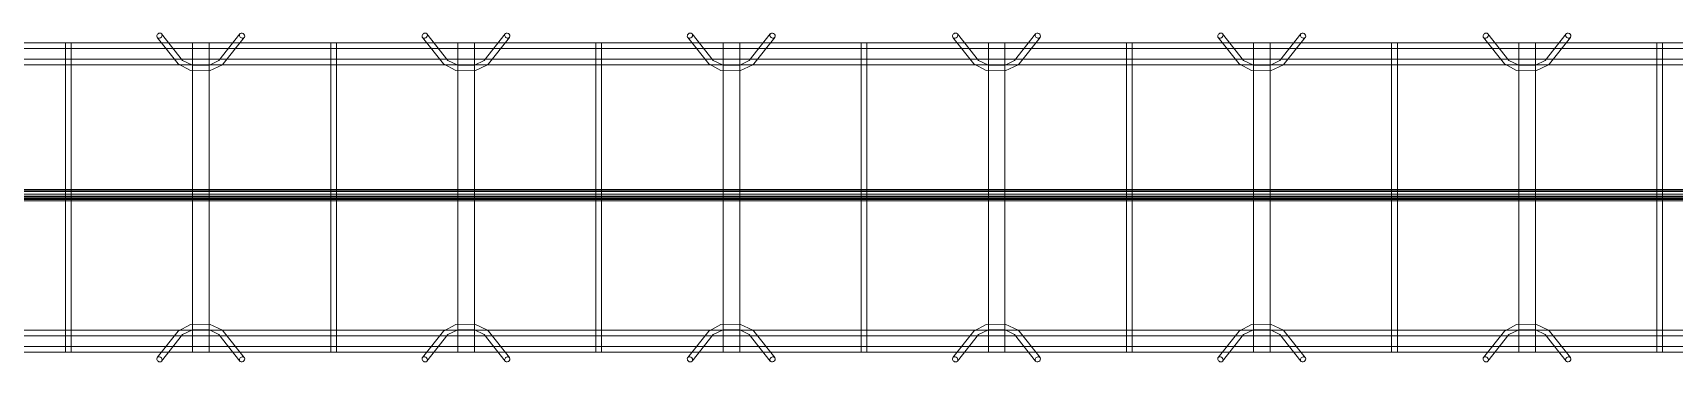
# Model space of a CAD drawing. Header units: inches. Extents: x -19229 to -222, y -6301 to 12387.
# Drawn here: x -3088.6 to -3014.3, y 11954.6 to 11969.5 of the extents above; entities that cross this region are included whole.
import ezdxf

# ---------------------------------------------------------------- set-up
doc = ezdxf.new("R2010")
doc.units = ezdxf.units.IN
doc.header["$MEASUREMENT"] = 0
doc.layers.add('A-GENM', color=13, linetype='Continuous', lineweight=9)
doc.layers.add('S-BEAM', color=12, linetype='Continuous', lineweight=9)

# ---------------------------------------------------------------- blocks, each defined once
blk = doc.blocks.new('Dowel bar assembly - Dowel bar assembly-674226-SLAB ON GROUND JOINTS')
at = {"layer": 'S-BEAM'}
for p, q in [((64.024, 2.232), (64.973, 1.033)), ((65.175, 1.192), (64.225, 2.392)), ((67.761, 2.392), (66.811, 1.192)), ((67.013, 1.033), (67.962, 2.232)), ((76.024, 2.232), (76.973, 1.033)), ((77.175, 1.192), (76.225, 2.392)), ((79.761, 2.392), (78.811, 1.192)), ((79.013, 1.033), (79.962, 2.232)), ((88.024, 2.232), (88.973, 1.033)), ((89.175, 1.192), (88.225, 2.392)), ((91.761, 2.392), (90.811, 1.192)), ((91.013, 1.033), (91.962, 2.232)), ((100.024, 2.232), (100.973, 1.033)), ((101.175, 1.192), (100.225, 2.392)), ((103.761, 2.392), (102.811, 1.192)), ((103.013, 1.033), (103.962, 2.232)), ((112.024, 2.232), (112.973, 1.033)), ((113.175, 1.192), (112.225, 2.392)), ((115.761, 2.392), (114.811, 1.192)), ((115.013, 1.033), (115.962, 2.232)), ((124.024, 2.232), (124.973, 1.033)), ((125.175, 1.192), (124.225, 2.392)), ((127.761, 2.392), (126.811, 1.192)), ((127.013, 1.033), (127.962, 2.232)), ((148.75, 1.979), (0, 1.979)), ((0, 1.722), (148.75, 1.722)), ((59.871, 1.99), (59.871, -12.01)), ((60.129, 1.99), (59.871, 1.99)), ((59.871, 1.99), (60.129, 1.99)), ((60.129, -12.01), (60.129, 1.99)), ((65.625, 1.99), (65.625, -12.01)), ((66.375, 1.99), (65.625, 1.99)), ((65.625, 1.99), (66.375, 1.99)), ((66.375, -12.01), (66.375, 1.99)), ((71.871, 1.99), (71.871, -12.01)), ((72.129, 1.99), (71.871, 1.99)), ((71.871, 1.99), (72.129, 1.99)), ((72.129, -12.01), (72.129, 1.99)), ((77.625, 1.99), (77.625, -12.01)), ((78.375, 1.99), (77.625, 1.99)), ((77.625, 1.99), (78.375, 1.99)), ((78.375, -12.01), (78.375, 1.99)), ((83.871, 1.99), (83.871, -12.01)), ((84.129, 1.99), (83.871, 1.99)), ((83.871, 1.99), (84.129, 1.99)), ((84.129, -12.01), (84.129, 1.99)), ((89.625, 1.99), (89.625, -12.01)), ((90.375, 1.99), (89.625, 1.99)), ((89.625, 1.99), (90.375, 1.99)), ((90.375, -12.01), (90.375, 1.99)), ((95.871, 1.99), (95.871, -12.01)), ((96.129, 1.99), (95.871, 1.99)), ((95.871, 1.99), (96.129, 1.99)), ((96.129, -12.01), (96.129, 1.99)), ((101.625, 1.99), (101.625, -12.01)), ((102.375, 1.99), (101.625, 1.99)), ((101.625, 1.99), (102.375, 1.99)), ((102.375, -12.01), (102.375, 1.99)), ((107.871, 1.99), (107.871, -12.01)), ((108.129, 1.99), (107.871, 1.99)), ((107.871, 1.99), (108.129, 1.99)), ((108.129, -12.01), (108.129, 1.99)), ((113.625, 1.99), (113.625, -12.01)), ((114.375, 1.99), (113.625, 1.99)), ((113.625, 1.99), (114.375, 1.99)), ((114.375, -12.01), (114.375, 1.99)), ((119.871, 1.99), (119.871, -12.01)), ((120.129, 1.99), (119.871, 1.99)), ((119.871, 1.99), (120.129, 1.99)), ((120.129, -12.01), (120.129, 1.99)), ((125.625, 1.99), (125.625, -12.01)), ((126.375, 1.99), (125.625, 1.99)), ((125.625, 1.99), (126.375, 1.99)), ((126.375, -12.01), (126.375, 1.99)), ((131.871, 1.99), (131.871, -12.01)), ((132.129, 1.99), (131.871, 1.99)), ((131.871, 1.99), (132.129, 1.99)), ((132.129, -12.01), (132.129, 1.99)), ((148.75, 1.246), (0, 1.246)), ((0, 0.988), (148.75, 0.988)), ((148.75, -11.015), (0, -11.015)), ((64.973, -11.053), (64.024, -12.253)), ((67.962, -12.253), (67.013, -11.053)), ((76.973, -11.053), (76.024, -12.253)), ((79.962, -12.253), (79.013, -11.053)), ((88.973, -11.053), (88.024, -12.253)), ((91.962, -12.253), (91.013, -11.053)), ((100.973, -11.053), (100.024, -12.253)), ((103.962, -12.253), (103.013, -11.053)), ((112.973, -11.053), (112.024, -12.253)), ((115.962, -12.253), (115.013, -11.053)), ((124.973, -11.053), (124.024, -12.253)), ((127.962, -12.253), (127.013, -11.053)), ((0, -11.273), (148.75, -11.273)), ((148.75, -11.742), (0, -11.742)), ((64.225, -12.412), (65.175, -11.213)), ((66.811, -11.213), (67.761, -12.412)), ((76.225, -12.412), (77.175, -11.213)), ((78.811, -11.213), (79.761, -12.412)), ((88.225, -12.412), (89.175, -11.213)), ((90.811, -11.213), (91.761, -12.412)), ((100.225, -12.412), (101.175, -11.213)), ((102.811, -11.213), (103.761, -12.412)), ((112.225, -12.412), (113.175, -11.213)), ((114.811, -11.213), (115.761, -12.412)), ((124.225, -12.412), (125.175, -11.213)), ((126.811, -11.213), (127.761, -12.412)), ((0, -12), (148.75, -12)), ((60.129, -12.01), (59.871, -12.01)), ((59.871, -12.01), (60.129, -12.01)), ((66.375, -12.01), (65.625, -12.01)), ((65.625, -12.01), (66.375, -12.01)), ((72.129, -12.01), (71.871, -12.01)), ((71.871, -12.01), (72.129, -12.01)), ((78.375, -12.01), (77.625, -12.01)), ((77.625, -12.01), (78.375, -12.01)), ((84.129, -12.01), (83.871, -12.01)), ((83.871, -12.01), (84.129, -12.01)), ((90.375, -12.01), (89.625, -12.01)), ((89.625, -12.01), (90.375, -12.01)), ((96.129, -12.01), (95.871, -12.01)), ((95.871, -12.01), (96.129, -12.01)), ((102.375, -12.01), (101.625, -12.01)), ((101.625, -12.01), (102.375, -12.01)), ((108.129, -12.01), (107.871, -12.01)), ((107.871, -12.01), (108.129, -12.01)), ((114.375, -12.01), (113.625, -12.01)), ((113.625, -12.01), (114.375, -12.01)), ((120.129, -12.01), (119.871, -12.01)), ((119.871, -12.01), (120.129, -12.01)), ((126.375, -12.01), (125.625, -12.01)), ((125.625, -12.01), (126.375, -12.01)), ((132.129, -12.01), (131.871, -12.01)), ((131.871, -12.01), (132.129, -12.01))]:
    blk.add_line(p, q, dxfattribs=at)
at = {"layer": 'S-BEAM', "flags": 128}
for points in [[(64.973, 1.033), (65.526, 0.731), (66.387, 0.715), (66.972, 0.987), (67.013, 1.033)], [(65.175, 1.192), (65.625, 0.972), (66.382, 0.977), (66.811, 1.192)], [(76.973, 1.033), (77.526, 0.731), (78.387, 0.715), (78.972, 0.987), (79.013, 1.033)], [(77.175, 1.192), (77.625, 0.972), (78.382, 0.977), (78.811, 1.192)], [(88.973, 1.033), (89.526, 0.731), (90.387, 0.715), (90.972, 0.987), (91.013, 1.033)], [(89.175, 1.192), (89.625, 0.972), (90.382, 0.977), (90.811, 1.192)], [(100.973, 1.033), (101.526, 0.731), (102.387, 0.715), (102.972, 0.987), (103.013, 1.033)], [(101.175, 1.192), (101.625, 0.972), (102.382, 0.977), (102.811, 1.192)], [(112.973, 1.033), (113.526, 0.731), (114.387, 0.715), (114.972, 0.987), (115.013, 1.033)], [(113.175, 1.192), (113.625, 0.972), (114.382, 0.977), (114.811, 1.192)], [(124.973, 1.033), (125.526, 0.731), (126.387, 0.715), (126.972, 0.987), (127.013, 1.033)], [(125.175, 1.192), (125.625, 0.972), (126.382, 0.977), (126.811, 1.192)], [(64.973, -11.053), (65.526, -10.751), (66.387, -10.736), (66.972, -11.007), (67.013, -11.053)], [(65.175, -11.213), (65.625, -10.993), (66.382, -10.997), (66.811, -11.213)], [(76.973, -11.053), (77.526, -10.751), (78.387, -10.736), (78.972, -11.007), (79.013, -11.053)], [(77.175, -11.213), (77.625, -10.993), (78.382, -10.997), (78.811, -11.213)], [(88.973, -11.053), (89.526, -10.751), (90.387, -10.736), (90.972, -11.007), (91.013, -11.053)], [(89.175, -11.213), (89.625, -10.993), (90.382, -10.997), (90.811, -11.213)], [(100.973, -11.053), (101.526, -10.751), (102.387, -10.736), (102.972, -11.007), (103.013, -11.053)], [(101.175, -11.213), (101.625, -10.993), (102.382, -10.997), (102.811, -11.213)], [(112.973, -11.053), (113.526, -10.751), (114.387, -10.736), (114.972, -11.007), (115.013, -11.053)], [(113.175, -11.213), (113.625, -10.993), (114.382, -10.997), (114.811, -11.213)], [(124.973, -11.053), (125.526, -10.751), (126.387, -10.736), (126.972, -11.007), (127.013, -11.053)], [(125.175, -11.213), (125.625, -10.993), (126.382, -10.997), (126.811, -11.213)]]:
    blk.add_lwpolyline(points, dxfattribs=at)
at = {"layer": 'S-BEAM'}
for centre, major_axis, start_param, end_param in [((64.125, 2.312), (0.101, 0.08), 5.709265, 8.850858), ((64.125, 2.312), (0.101, 0.08), 2.567673, 5.709265), ((67.862, 2.312), (-0.101, 0.08), 3.715513, 6.857105), ((67.862, 2.312), (-0.101, 0.08), 0.57392, 3.715513), ((76.125, 2.312), (0.101, 0.08), 5.709265, 8.850858), ((76.125, 2.312), (0.101, 0.08), 2.567673, 5.709265), ((79.862, 2.312), (-0.101, 0.08), 3.715513, 6.857105), ((79.862, 2.312), (-0.101, 0.08), 0.57392, 3.715513), ((88.125, 2.312), (0.101, 0.08), 5.709265, 8.850858), ((88.125, 2.312), (0.101, 0.08), 2.567673, 5.709265), ((91.862, 2.312), (-0.101, 0.08), 3.715513, 6.857105), ((91.862, 2.312), (-0.101, 0.08), 0.57392, 3.715513), ((100.125, 2.312), (0.101, 0.08), 5.709265, 8.850858), ((100.125, 2.312), (0.101, 0.08), 2.567673, 5.709265), ((103.862, 2.312), (-0.101, 0.08), 3.715513, 6.857105), ((103.862, 2.312), (-0.101, 0.08), 0.57392, 3.715513), ((112.125, 2.312), (0.101, 0.08), 5.709265, 8.850858), ((112.125, 2.312), (0.101, 0.08), 2.567673, 5.709265), ((115.862, 2.312), (-0.101, 0.08), 3.715513, 6.857105), ((115.862, 2.312), (-0.101, 0.08), 0.57392, 3.715513), ((124.125, 2.312), (0.101, 0.08), 5.709265, 8.850858), ((124.125, 2.312), (0.101, 0.08), 2.567673, 5.709265), ((127.862, 2.312), (-0.101, 0.08), 3.715513, 6.857105), ((127.862, 2.312), (-0.101, 0.08), 0.57392, 3.715513), ((64.125, -12.332), (-0.101, 0.08), 3.715513, 6.857105), ((64.125, -12.332), (-0.101, 0.08), 0.57392, 3.715513), ((67.862, -12.332), (0.101, 0.08), 5.709265, 8.850858), ((67.862, -12.332), (0.101, 0.08), 2.567673, 5.709265), ((76.125, -12.332), (-0.101, 0.08), 3.715513, 6.857105), ((76.125, -12.332), (-0.101, 0.08), 0.57392, 3.715513), ((79.862, -12.332), (0.101, 0.08), 5.709265, 8.850858), ((79.862, -12.332), (0.101, 0.08), 2.567673, 5.709265), ((88.125, -12.332), (-0.101, 0.08), 3.715513, 6.857105), ((88.125, -12.332), (-0.101, 0.08), 0.57392, 3.715513), ((91.862, -12.332), (0.101, 0.08), 5.709265, 8.850858), ((91.862, -12.332), (0.101, 0.08), 2.567673, 5.709265), ((100.125, -12.332), (-0.101, 0.08), 3.715513, 6.857105), ((100.125, -12.332), (-0.101, 0.08), 0.57392, 3.715513), ((103.862, -12.332), (0.101, 0.08), 5.709265, 8.850858), ((103.862, -12.332), (0.101, 0.08), 2.567673, 5.709265), ((112.125, -12.332), (-0.101, 0.08), 3.715513, 6.857105), ((112.125, -12.332), (-0.101, 0.08), 0.57392, 3.715513), ((115.862, -12.332), (0.101, 0.08), 5.709265, 8.850858), ((115.862, -12.332), (0.101, 0.08), 2.567673, 5.709265), ((124.125, -12.332), (-0.101, 0.08), 3.715513, 6.857105), ((124.125, -12.332), (-0.101, 0.08), 0.57392, 3.715513), ((127.862, -12.332), (0.101, 0.08), 5.709265, 8.850858), ((127.862, -12.332), (0.101, 0.08), 2.567673, 5.709265)]:
    blk.add_ellipse(centre, major_axis=major_axis, ratio=0.816528, start_param=start_param, end_param=end_param, dxfattribs=at)

msp = doc.modelspace()

# ---------------------------------------------------------------- linework, layer by layer
at = {"layer": 'A-GENM'}
for p, q in [((-2640.32374, 11962.44285), (-3819.32374, 11962.44285)), ((-2640.32374, 11962.44133), (-3819.32374, 11962.44133)), ((-3819.32374, 11962.38625), (-2640.32374, 11962.38625)), ((-3819.32374, 11962.38625), (-2640.32374, 11962.38625)), ((-2640.32374, 11962.35597), (-3819.32374, 11962.35597)), ((-2640.32374, 11962.35445), (-3819.32374, 11962.35445)), ((-2640.32374, 11962.34688), (-3819.32374, 11962.34688)), ((-2640.32374, 11962.34688), (-3819.32374, 11962.34688)), ((-3819.32374, 11962.23284), (-2640.32374, 11962.23284)), ((-2640.32374, 11962.14596), (-3819.32374, 11962.14596)), ((-2640.32374, 11962.09729), (-3819.32374, 11962.09729)), ((-2640.32374, 11962.03192), (-3819.32374, 11962.03192)), ((-3819.32374, 11962.03192), (-2640.32374, 11962.03192)), ((-2640.32374, 11962.01965), (-3819.32374, 11962.01965)), ((-3819.32374, 11962.01041), (-2640.32374, 11962.01041)), ((-3819.32374, 11961.99255), (-2640.32374, 11961.99255)), ((-3819.32374, 11961.99255), (-2640.32374, 11961.99255)), ((-2640.32374, 11961.93277), (-3819.32374, 11961.93277))]:
    msp.add_line(p, q, dxfattribs=at)

# ---------------------------------------------------------------- block references
at = {"layer": 'S-BEAM'}
msp.add_blockref('Dowel bar assembly - Dowel bar assembly-674226-SLAB ON GROUND JOINTS', (-3146.97008, 11967.09075), dxfattribs=at)

doc.saveas('drawing.dxf')
